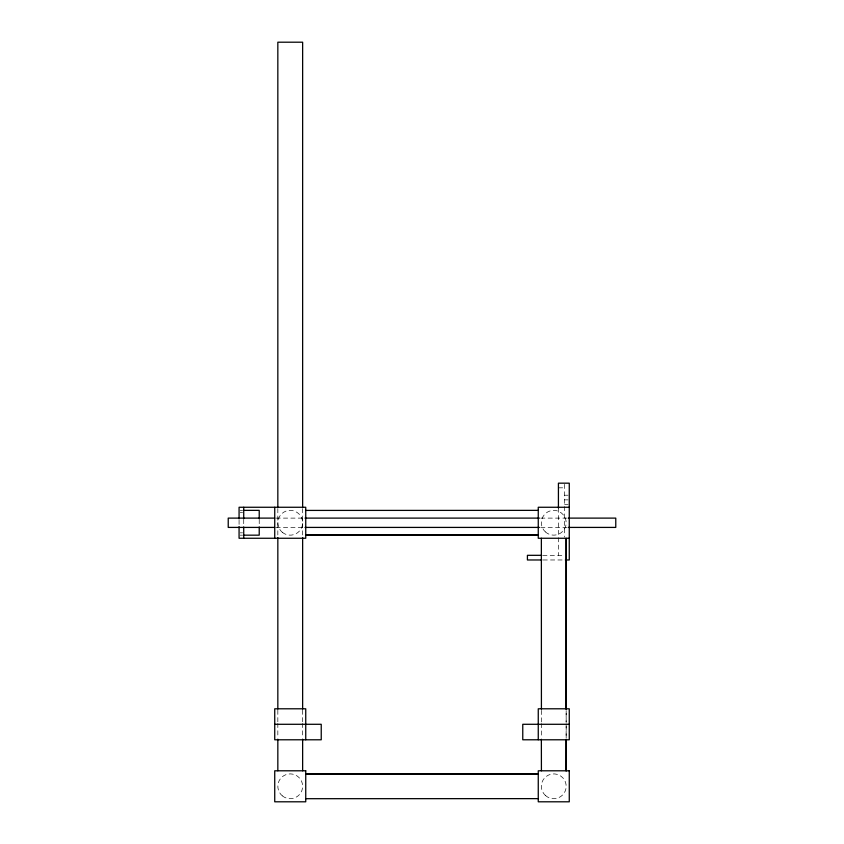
<?xml version="1.0" encoding="UTF-8"?>
<svg xmlns="http://www.w3.org/2000/svg" width="844" height="844" viewBox="0 0 844 844"><rect width="100%" height="100%" fill="white"/><g stroke="black" fill="none" stroke-linecap="round" stroke-linejoin="round"><path stroke-width="0.63" stroke-dasharray="4.22 3.17" d="M558.422 487.821L564.615 487.821M564.615 495.217L568.107 495.217M564.615 499.87L568.107 499.87M564.615 504.522L568.107 504.522M240.234 510.367L242.566 510.367M240.234 512.688L242.566 512.688M276.051 518.111L303.703 518.111M540.719 518.111L567.052 518.111M276.051 527.416L303.703 527.416M540.719 527.416L567.052 527.416M240.234 532.838L242.566 532.838M240.234 535.17L242.566 535.17M542.808 555.32L564.615 555.32M543.114 559.973L564.035 559.973M564.615 484.329L564.615 537.143M558.422 508.099L558.422 555.32M541.363 710.363L541.415 722.19M541.363 723.498L541.415 737.951M302.637 508.584L302.637 537.565M302.637 710.184L302.637 722.19M302.637 723.361L302.637 737.951M277.834 508.584L277.834 537.565M277.834 710.184L277.834 722.19M277.834 723.361L277.834 737.951M259.224 519.503L259.224 526.023M243.726 519.503L243.726 526.023M239.074 520.178L239.074 525.348M566.166 722.19L566.166 710.363L566.113 722.19M566.166 737.951L566.166 723.498L566.113 737.951M282.339 795.86A12.407 12.407 0 0 0 302.468 788.349A12.407 12.407 0 0 0 285.894 774.676A12.407 12.407 0 0 0 282.339 795.86M545.382 795.438A12.407 12.407 0 0 0 565.87 788.992A12.407 12.407 0 0 0 550.045 774.465A12.407 12.407 0 0 0 545.382 795.438M282.339 532.332A12.407 12.407 0 0 0 302.468 524.82A12.407 12.407 0 0 0 285.894 511.147A12.407 12.407 0 0 0 282.339 532.332M545.382 531.899A12.407 12.407 0 0 0 565.87 525.453A12.407 12.407 0 0 0 550.045 510.936A12.407 12.407 0 0 0 545.382 531.899"/><path stroke-width="1.27" d="M569.267 507.265L538.261 507.265L538.261 538.261L569.267 538.261M243.726 510.367L259.224 510.367L259.224 518.733M305.739 510.42L538.261 510.367M274.733 518.111L228.228 518.111L228.228 527.416L274.733 527.416M305.022 518.111L539.4 518.111M568.371 518.111L615.772 518.111L615.772 527.416L568.371 527.416M305.022 527.416L539.4 527.416M243.726 535.17L259.224 535.17L259.224 526.972M541.626 555.32L527.416 555.32L527.416 559.973L541.806 559.973M565.343 559.973L569.267 559.973L569.267 483.169L558.422 483.169L558.422 508.099M274.733 724.289L321.237 724.289L321.237 739.787L274.733 739.787L274.733 708.791L305.739 708.791L305.739 739.787M569.267 724.289L522.763 724.289L522.763 739.787L569.267 739.787L569.267 708.791L538.261 708.791L538.261 739.787M305.739 773.895L538.261 773.895M305.739 773.959L538.261 773.959M305.739 798.698L538.261 798.635M541.363 538.261L541.415 709.055M541.363 739.27L541.415 770.794M302.637 507.265L302.637 42.2L277.834 42.2L277.834 507.265M302.637 537.565L302.637 709.055M302.637 739.175L302.637 770.794M277.834 537.565L277.834 709.055M277.834 739.175L277.834 770.794M274.733 507.265L274.733 538.261M243.726 507.265L243.726 518.733M243.726 526.972L243.726 538.261M239.074 518.891L239.074 507.265L305.739 507.265L305.739 538.261L239.074 538.261L239.074 526.635M538.261 535.107L305.739 535.107L538.261 535.159M305.739 770.794L274.733 770.794L274.733 801.8L305.739 801.8L305.739 770.794M569.267 770.794L538.261 770.794L538.261 801.8L569.267 801.8L569.267 770.794M566.166 709.055L566.166 538.261L566.113 709.055M566.166 770.794L566.166 739.27L566.113 770.794"/></g></svg>
